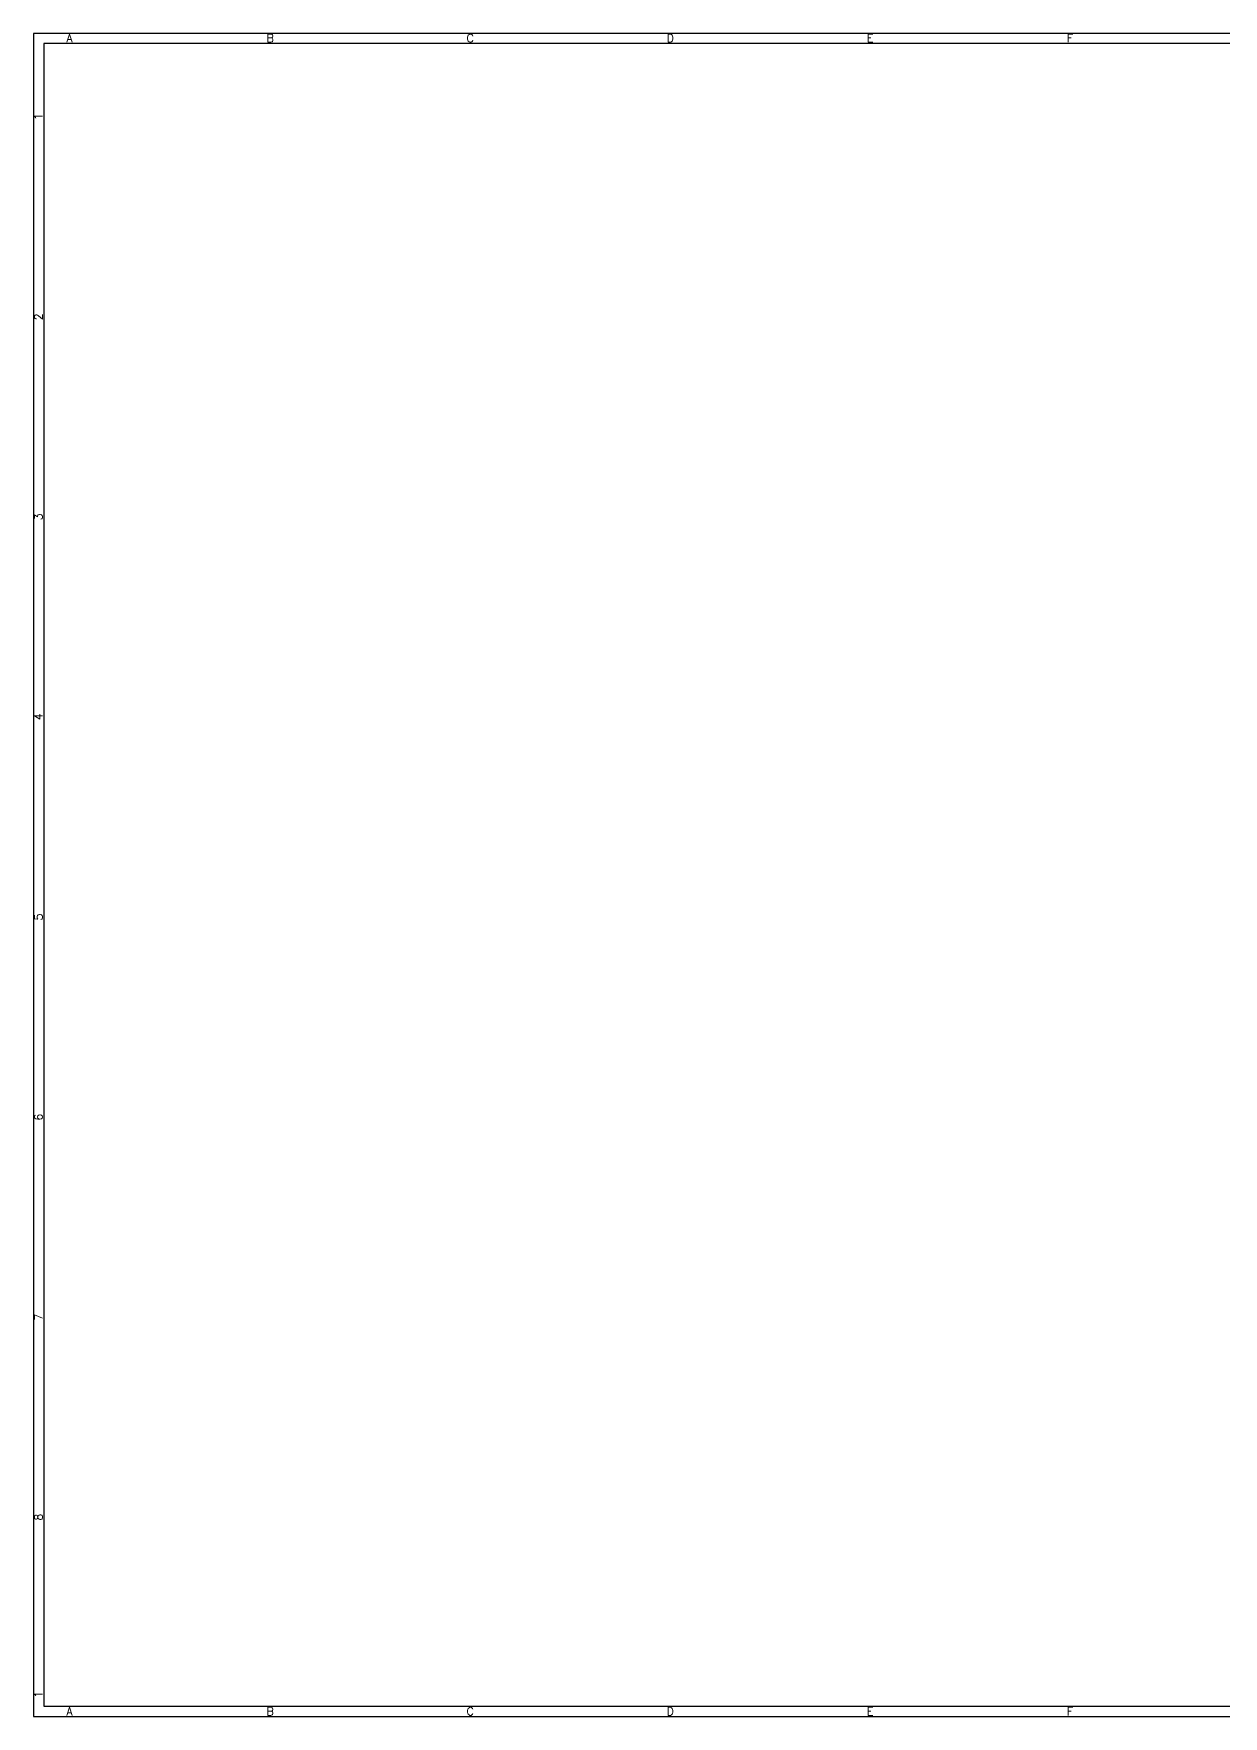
# Model space of a CAD drawing. Header units: inches. Extents: x -207274 to 211309, y 3811 to 299882.
# Drawn here: x -207274 to 2018, y 3811 to 299882 of the extents above; entities that cross this region are included whole.
import ezdxf

# ---------------------------------------------------------------- set-up
doc = ezdxf.new("R2010")
doc.units = ezdxf.units.IN
doc.header["$LTSCALE"] = 1000
doc.header["$MEASUREMENT"] = 0
doc.styles.get("Standard").update_dxf_attribs({"font": 'txt.shx', "height": 0.6})

# ---------------------------------------------------------------- blocks, each defined once
blk = doc.blocks.new('frame')
for points in [[(4106.33, 2974.9), (4461.84, 2974.9), (4461.84, 3226.36), (4106.33, 3226.36)], [(4107.83, 2976.4), (4460.35, 2976.4), (4460.35, 3224.87), (4107.83, 3224.87)]]:
    blk.add_lwpolyline(points, close=True)
for s, p in [('A', (4111.22, 3225.09)), ('B', (4141.12, 3225.09)), ('C', (4171.02, 3225.09)), ('D', (4200.92, 3225.09)), ('E', (4230.82, 3225.09)), ('F', (4260.72, 3225.09)), ('A', (4111.22, 2975.05)), ('B', (4141.12, 2975.05)), ('C', (4171.02, 2975.05)), ('D', (4200.92, 2975.05)), ('E', (4230.82, 2975.05)), ('F', (4260.72, 2975.05))]:
    blk.add_text(s, height=1.2).set_placement(p)
for s, p in [('1', (4107.65, 3213.44)), ('2', (4107.65, 3183.54)), ('3', (4107.65, 3153.64)), ('4', (4107.65, 3123.74)), ('5', (4107.65, 3093.84)), ('6', (4107.65, 3063.94)), ('7', (4107.65, 3034.04)), ('8', (4107.65, 3004.14)), ('1', (4107.65, 2977.64))]:
    blk.add_text(s, height=1.2, rotation=90).set_placement(p)

msp = doc.modelspace()

# ---------------------------------------------------------------- block references
at = {"color": 7, "xscale": 1177.41194999963, "yscale": 1177.411950000096, "zscale": 1177.41195}
msp.add_blockref('frame', (-5042117, -3498873), dxfattribs=at)

doc.saveas('drawing.dxf')
